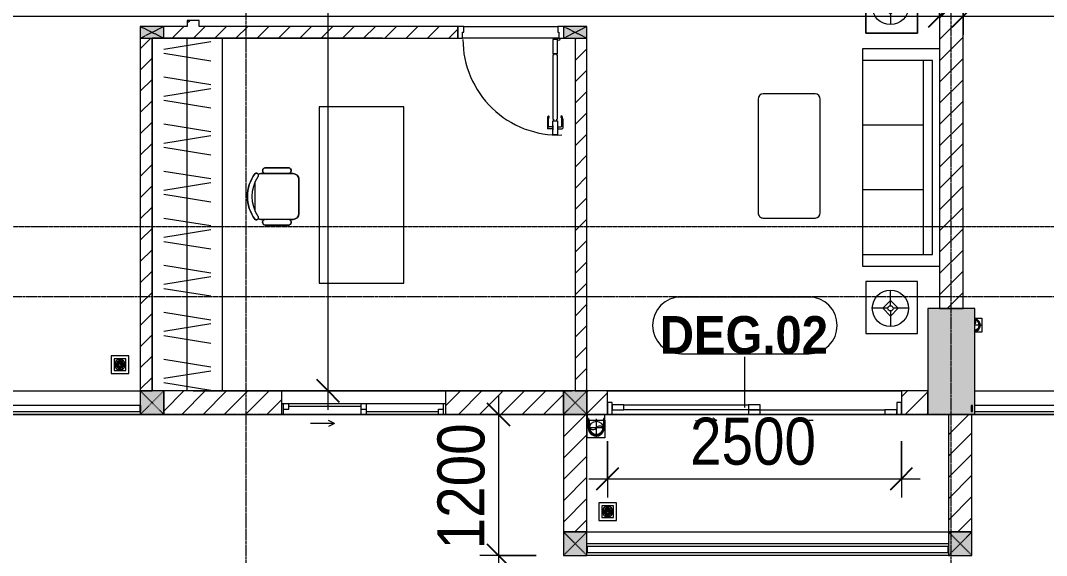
# Model space of a CAD drawing. Header units: millimetres. Extents: x 962 to 239635, y -15958 to 82755.
# Drawn here: x 114784 to 123513, y 23337 to 27887 of the extents above; entities that cross this region are included whole.
import ezdxf

# ---------------------------------------------------------------- set-up
doc = ezdxf.new("R2010")
doc.units = ezdxf.units.MM
for name, pattern in [('Dash', [6, 3, -3]), ('Dash Dot 3_16_', [7.9375, 4.7625, -1.5875, 0, -1.5875]), ('Grid Line', [22.225, 12.7, -3.175, 3.175, -3.175]), ('IMPORT-CENTER _2_', [40.64, 25.4, -5.08, 5.08, -5.08])]:
    doc.linetypes.add(name, pattern=pattern)
for name, color, linetype, lineweight in [('0-1', 7, 'Continuous', 5), ('A-ANNO-DIMS', 211, 'Continuous', 9), ('A-ANNO-DIMS-160', 211, 'Continuous', 9), ('A-DETL-GENF-1', 9, 'Continuous', 9), ('A-DOOR', 31, 'Continuous', 9), ('A-DOOR-1', 254, 'Continuous', 9), ('A-DOOR-2', 9, 'Continuous', 9), ('A-DOOR-FRAM', 31, 'Continuous', 9), ('A-DOOR-HDLN', 31, 'Dash', 9), ('A-DOOR-IDEN', 31, 'Continuous', 9), ('A-FLOR-1', 250, 'Continuous', 9), ('A-FLOR-2', 9, 'Continuous', 9), ('A-FLOR-HRAL', 11, 'Continuous', 9), ('A-FLOR-HRAL-1', 254, 'Continuous', 9), ('A-FLOR-HRAL-2', 9, 'Continuous', 9), ('A-GLAZ', 151, 'Continuous', 9), ('A-WALL', 113, 'Continuous', 9), ('A-WALL-1', 253, 'Continuous', 18), ('A-WALL-2', 9, 'Continuous', 9), ('A-WALL-3', 113, 'Continuous', 18), ('A-WALL-PATT-1', 10, 'Continuous', 9), ('A-WALL-PATT-2', 111, 'Continuous', 9), ('G-ANNO-SYMB-1', 111, 'Dash Dot 3_16_', 18), ('G-IMPT', 8, 'Continuous', 9), ('G-IMPT-2', 8, 'IMPORT-CENTER _2_', 9), ('I-FURN', 30, 'Continuous', 9), ('I-FURN-1', 254, 'Continuous', 9), ('M-EQPM', 50, 'Continuous', 9), ('S-COLS', 52, 'Continuous', 9), ('S-COLS-1', 52, 'Continuous', 5), ('S-COLS-2', 7, 'Continuous', 18), ('S-COLS-3', 254, 'Continuous', 9), ('S-COLS-4', 253, 'Continuous', 18), ('S-COLS-5', 52, 'Dash', 9), ('S-COLS-6', 52, 'Continuous', 18), ('S-COLS-HDLN', 52, 'Dash', 9), ('S-COLS-HDLN-1', 9, 'Dash', 9), ('S-GRID-1', 1, 'Grid Line', 9)]:
    doc.layers.add(name, color=color, linetype=linetype, lineweight=lineweight)
doc.styles.add('Arial_B_6', font='arialbd_0.ttf', dxfattribs={"width": 0.9, "height": 320})
doc.styles.add('UTM Avo', font='UTM Avo.ttf', dxfattribs={"width": 0.9, "height": 400})
doc.dimstyles.new('1_Dim_chi_tiet_2_5', dxfattribs={"dimscale": 304.8, "dimtxt": 399.720379, "dimasz": 0.629921, "dimexe": 0.524934, "dimexo": 0.0625, "dimgap": 0.052493, "dimtad": 1, "dimdec": 0, "dimrnd": 5, "dimzin": 0, "dimdsep": 46, "dimtxsty": 'UTM Avo', "dimblk1": 'OBLIQUE', "dimblk2": 'OBLIQUE', "dimsah": 1, "dimcen": 0.09, "dimdle": 0.524934, "dimazin": 0, "dimtfac": 1, "dimtdec": 4, "dimtix": 1, "dimtmove": 0, "dimatfit": 3, "dimfxl": 1.049869, "dimfxlon": 1, "dimtvp": 1, "dimtolj": 1, "dimtzin": 0, "dimarcsym": 2})
doc.dimstyles.new('1_Dim_chi_tiet_2_5_1', dxfattribs={"dimscale": 304.8, "dimtxt": 399.720379, "dimasz": 0.629921, "dimexe": 0.524934, "dimexo": 0.0625, "dimgap": 0.052493, "dimtad": 1, "dimdec": 0, "dimrnd": 5, "dimzin": 0, "dimdsep": 46, "dimtxsty": 'UTM Avo', "dimblk1": 'OBLIQUE', "dimblk2": 'OBLIQUE', "dimsah": 1, "dimcen": 0.09, "dimdle": 0.524934, "dimazin": 0, "dimtfac": 1, "dimtdec": 4, "dimtix": 1, "dimtmove": 0, "dimatfit": 3, "dimfxl": 1.049869, "dimfxlon": 1, "dimtvp": 1, "dimtolj": 1, "dimtzin": 0, "dimarcsym": 2})
pattern_1 = [(45, (0, 0), (-90.50967, 90.50967), [])]
pattern_2 = [(45, (61750.9, 0), (-90.50967, 90.50967), [])]

# ---------------------------------------------------------------- blocks, each defined once
blk = doc.blocks.new('NCV_TKTC_KET CAU_rvt-1-TKCS_MB TẦNG 2')
at = {"layer": 'S-COLS-1'}
h = blk.add_hatch(color=256, dxfattribs=at)
h.paths.add_polyline_path([(61152.6, 24536.9), (61152.6, 25436.9), (60752.6, 25436.9), (60752.6, 24536.9), (61132.6, 24536.9)])
h.paths.add_polyline_path([(61122.6, 24561.9), (61122.6, 24611.9), (61132.6, 24611.9), (61132.6, 24561.9)])
at = {"layer": 'A-FLOR-1'}
for p, q in [((52927.6, 24535.3), (54052.6, 24535.3)), ((54052.6, 24535.3), (57652.6, 24535.3)), ((57852.6, 24535.3), (60927.6, 24535.3)), ((61127.6, 24535.3), (62252.6, 24535.3))]:
    blk.add_line(p, q, dxfattribs=at)
at = {"layer": 'S-COLS-2'}
for p, q in [((61152.6, 25436.9), (60752.6, 25436.9)), ((60752.6, 25436.9), (60752.6, 24536.9)), ((61152.6, 24536.9), (61152.6, 25436.9)), ((60752.6, 24536.9), (61152.6, 24536.9))]:
    blk.add_line(p, q, dxfattribs=at)
blk = doc.blocks.new('DOOR_CW_01 CANH MO-PANEL KINH - DIW_01-900x2200-CỬA GỖ VÂN LAMINATE-V3-TKCS_MB TẦNG 2')
at = {"layer": 'A-DETL-GENF-1'}
for p, q in [((-442, 737), (-442, 816.5)), ((-399, 820.5), (-438, 820.5)), ((-434, 799.5), (-434, 737)), ((-399, 803.5), (-430, 803.5)), ((-399, 831.8), (-397, 831.8)), ((-399, 792.2), (-399, 831.8)), ((-397, 792.2), (-399, 792.2)), ((-397, 872), (-357, 872)), ((-397, 752), (-397, 872)), ((-397, 792.2), (-397, 831.8)), ((-357, 872), (-357, 752)), ((-357, 792.2), (-357, 831.8)), ((-355, 831.8), (-357, 831.8)), ((-357, 792.2), (-355, 792.2)), ((-355, 792.2), (-355, 831.8)), ((-355, 820.5), (-316, 820.5)), ((-355, 803.5), (-324, 803.5)), ((-320, 799.5), (-320, 737)), ((-312, 737), (-312, 816.5)), ((-433.9, 711.2), (-427.3, 715.8)), ((-357, 752), (-397, 752)), ((-397, 738), (-391, 738)), ((-397, 738), (-397, 196)), ((-363, 752), (-391, 752)), ((-391, 752), (-391, 738)), ((-363, 738), (-363, 752)), ((-357, 738), (-363, 738)), ((-357, 196), (-357, 738)), ((-320.1, 711.2), (-326.7, 715.8)), ((-397, 196), (-391, 196)), ((-357, 182), (-397, 182)), ((-397, 182), (-397, 62)), ((-391, 196), (-391, 182)), ((-391, 182), (-363, 182)), ((-357, 196), (-363, 196)), ((-363, 182), (-363, 196)), ((-357, 62), (-357, 182)), ((-397, 62), (-357, 62))]:
    blk.add_line(p, q, dxfattribs=at)
blk.add_circle((-407, 60), 10, dxfattribs=at)
for centre, radius, start, end in [((-407, 60), 814, 360, 92), ((-438, 816.5), 4, 90, 180), ((-430, 799.5), 4, 90, 180), ((-324, 799.5), 4, 360, 90), ((-316, 816.5), 4, 0, 90), ((-397, 737), 45, 180, 215), ((-397, 737), 37, 180, 215), ((-357, 737), 37, 325, 0), ((-357, 737), 45, 325, 0)]:
    blk.add_arc(centre, radius, start, end, dxfattribs=at)
at = {"layer": 'A-DOOR-2'}
for p, q in [((-410, 50), (-448.4, 50)), ((-410, 0), (-410, 50)), ((-400, 0), (-410, 0)), ((-407, 50), (-382, 50)), ((-400, -50), (-400, 0)), ((410, 0), (400, 0)), ((400, 0), (400, -50)), ((450, 50), (410, 50)), ((410, 50), (410, 0)), ((450, -50), (450, 50)), ((-448.4, -50), (-400, -50)), ((400, -50), (450, -50))]:
    blk.add_line(p, q, dxfattribs=at)
blk = doc.blocks.new('TU DO LV A - TU DO LV A-885793-TKCS_MB TẦNG 2')
at = {"layer": 'I-FURN'}
for p, q in [((4.3, 101), (68.9, 499)), ((169, 101), (104.4, 499)), ((202.5, 101), (267.1, 499)), ((404.3, 101), (468.9, 499)), ((569, 101), (504.4, 499)), ((602.5, 101), (667.1, 499)), ((804.3, 101), (868.9, 499)), ((969, 101), (904.4, 499)), ((1002.5, 101), (1067.1, 499)), ((1204.3, 101), (1268.9, 499)), ((1369, 101), (1304.4, 499)), ((1402.5, 101), (1467.1, 499)), ((1604.3, 101), (1668.9, 499)), ((1769, 101), (1704.4, 499)), ((1802.5, 101), (1867.1, 499)), ((2004.3, 101), (2068.9, 499)), ((2169, 101), (2104.4, 499)), ((2202.5, 101), (2267.1, 499)), ((2404.3, 101), (2468.9, 499)), ((2569, 101), (2504.4, 499)), ((2602.5, 101), (2667.1, 499)), ((2804.3, 101), (2868.9, 499)), ((2969, 101), (2904.4, 499)), ((0, 300), (3000, 300)), ((0, 0), (3000, 0))]:
    blk.add_line(p, q, dxfattribs=at)
at = {"layer": 'I-FURN-1'}
blk.add_line((0, 0), (3000, 0), dxfattribs=at)
blk = doc.blocks.new('BAN LV A - BAN LV A_dwg_ban hoc2-348006-TKCS_MB TẦNG 2')
at = {"layer": 'I-FURN'}
for p, q in [((145.8, 437.4), (-145.8, 437.4)), ((-243, 354.4), (-243, 162)), ((-194.4, 388.8), (-194.4, 113.4)), ((194.4, 113.4), (194.4, 388.8)), ((194.4, 351.4), (194.4, 150.8)), ((243.7, 162), (243.7, 354.4)), ((-120.5, 64.8), (120.5, 64.8))]:
    blk.add_line(p, q, dxfattribs=at)
at = {"layer": 'I-FURN', "flags": 128}
blk.add_lwpolyline([(-737.8, 610.5), (-737.8, 1330.5), (-154.9, 1330.5), (762.2, 1330.5), (762.2, 610.5)], close=True, dxfattribs=at)
at = {"layer": 'I-FURN'}
for centre, radius, start, end in [((-145.8, 388.8), 48.6, 90, 180), ((145.8, 388.8), 48.6, 360, 90), ((-218.7, 347.3), 25.3, 343.7398, 163.7398), ((219.4, 347.3), 25.3, 16.2602, 170.70537), ((-218.7, 154.9), 25.3, 163.7398, 16.2602), ((-180.2, 75.4), 17.8, 57.97259, 216.69006), ((-145.8, 113.4), 48.6, 180, 207.58444), ((0, 359.3), 318.2, 237.57575, 302.42425), ((180.2, 75.4), 17.8, 323.30994, 122.02741), ((145.8, 113.4), 48.6, 332.41556, 0), ((219.4, 154.9), 25.3, 189.29463, 16.2602), ((0, 324), 324, 233.1301, 306.8699)]:
    blk.add_arc(centre, radius, start, end, dxfattribs=at)
blk = doc.blocks.new('BAN LV A - BAN LV A_dwg-348005-TKCS_MB TẦNG 2')
at = {"extrusion": (0, 0, -1), "zscale": -1, "rotation": 180}
blk.add_blockref('BAN LV A - BAN LV A_dwg_ban hoc2-348006-TKCS_MB TẦNG 2', (-729, 1383.7), dxfattribs=at)
blk = doc.blocks.new('BAN LV A - BAN LV A-348231-TKCS_MB TẦNG 2')
at = {"layer": 'I-FURN-1'}
for p, q in [((534.6, 1270.3), (534.6, 1235.9)), ((923.4, 1232.9), (923.4, 1270.3)), ((486, 1221.7), (486, 1029.3)), ((972.7, 1029.3), (972.7, 1221.7)), ((534.6, 1029.3), (534.6, 994.9)), ((923.4, 994.9), (923.4, 1032.3)), ((583.2, 946.3), (874.8, 946.3)), ((1491.2, 773.2), (-8.8, 773.2)), ((-8.8, 773.2), (-8.8, 53.2)), ((1491.2, 53.2), (1491.2, 773.2)), ((-8.8, 53.2), (1491.2, 53.2))]:
    blk.add_line(p, q, dxfattribs=at)
for centre, radius, start, end in [((548.9, 1308.3), 17.8, 143.30994, 240.59603), ((729, 1059.7), 324, 53.1301, 126.8699), ((909.2, 1308.3), 17.8, 299.40397, 36.69006), ((510.3, 1228.8), 25.3, 16.2602, 196.2602), ((583.2, 1270.3), 48.6, 152.41556, 180), ((874.8, 1270.3), 48.6, 360, 27.58444), ((948.4, 1228.8), 25.3, 343.7398, 170.70537), ((510.3, 1036.4), 25.3, 196.2602, 343.7398), ((583.2, 994.9), 48.6, 180, 270), ((874.8, 994.9), 48.6, 270, 360), ((948.4, 1036.4), 25.3, 189.29463, 343.7398)]:
    blk.add_arc(centre, radius, start, end, dxfattribs=at)
blk.add_blockref('BAN LV A - BAN LV A_dwg-348005-TKCS_MB TẦNG 2', (0, 0))
blk = doc.blocks.new('LOBBY_SOFA_1 - LOBBY_SOFA_1-V11-TKCS_MB TẦNG 2')
at = {"layer": 'I-FURN'}
for p, q in [((-2556, -4.9), (-2556, -660)), ((-2457, -66), (-2457, -660)), ((-807, -66), (-2457, -66)), ((-807, -660), (-807, -66)), ((-708, -660), (-708, -4.9)), ((-807, -143), (-2457, -143)), ((-1907, -143), (-1907, -660)), ((-1357, -143), (-1357, -660)), ((-3128.2, -193.5), (-2688.2, -193.5)), ((-3128.2, -633.5), (-3128.2, -193.5)), ((-2688.2, -193.5), (-2688.2, -633.5)), ((-575.9, -193.5), (-575.9, -633.5)), ((-135.9, -193.5), (-575.9, -193.5)), ((-135.9, -633.5), (-135.9, -193.5)), ((-2915.4, -269), (-2915.4, -401)), ((-348.6, -269), (-348.6, -401)), ((-2937.4, -423), (-3069.4, -423)), ((-2915.4, -357), (-2981.4, -423)), ((-2981.4, -423), (-2915.4, -489)), ((-2849.4, -423), (-2915.4, -357)), ((-2915.4, -489), (-2849.4, -423)), ((-2893.4, -423), (-2761.4, -423)), ((-370.6, -423), (-502.6, -423)), ((-414.6, -423), (-348.6, -357)), ((-348.6, -489), (-414.6, -423)), ((-348.6, -357), (-282.6, -423)), ((-282.6, -423), (-348.6, -489)), ((-326.6, -423), (-194.6, -423)), ((-2915.4, -445), (-2915.4, -577)), ((-348.6, -445), (-348.6, -577)), ((-2688.2, -633.5), (-3128.2, -633.5)), ((-2556, -660), (-708, -660)), ((-575.9, -633.5), (-135.9, -633.5)), ((-1160.3, -1020.5), (-2128.3, -1020.5)), ((-2172.3, -1064.5), (-2172.3, -1504.5)), ((-1116.3, -1504.5), (-1116.3, -1064.5)), ((-2128.3, -1548.5), (-1160.3, -1548.5))]:
    blk.add_line(p, q, dxfattribs=at)
for centre, radius in [((-2915.4, -423), 154), ((-348.6, -423), 154), ((-2915.4, -423), 22), ((-348.6, -423), 22)]:
    blk.add_circle(centre, radius, dxfattribs=at)
for centre, start, end in [((-2128.3, -1064.5), 90, 180), ((-1160.3, -1064.5), 0, 90), ((-2128.3, -1504.5), 180, 270), ((-1160.3, -1504.5), 270, 0)]:
    blk.add_arc(centre, 44, start, end, dxfattribs=at)
at = {"layer": 'I-FURN-1'}
for p, q in [((-2556, -4.9), (-2556, -660)), ((-708, -660), (-708, -4.9)), ((-2688.2, -193.5), (-3128.2, -193.5)), ((-3128.2, -193.5), (-3128.2, -633.5)), ((-2688.2, -633.5), (-2688.2, -193.5)), ((-135.9, -193.5), (-575.9, -193.5)), ((-575.9, -193.5), (-575.9, -633.5)), ((-135.9, -633.5), (-135.9, -193.5)), ((-3128.2, -633.5), (-2688.2, -633.5)), ((-2556, -660), (-708, -660)), ((-575.9, -633.5), (-135.9, -633.5)), ((-1160.3, -1020.5), (-2128.3, -1020.5)), ((-2172.3, -1064.5), (-2172.3, -1504.5)), ((-1116.3, -1504.5), (-1116.3, -1064.5)), ((-2128.3, -1548.5), (-1160.3, -1548.5))]:
    blk.add_line(p, q, dxfattribs=at)
for centre, start, end in [((-2128.3, -1064.5), 90, 180), ((-1160.3, -1064.5), 0, 90), ((-2128.3, -1504.5), 180, 270), ((-1160.3, -1504.5), 270, 0)]:
    blk.add_arc(centre, 44, start, end, dxfattribs=at)
blk = doc.blocks.new('Railing - 50 x 10mm-901205-TKCS_MB TẦNG 2')
at = {"layer": 'A-FLOR-HRAL-2'}
for p, q in [((25, 5), (-25, 5)), ((-25, 5), (-25, -5)), ((25, -5), (25, 5)), ((-25, -5), (25, -5))]:
    blk.add_line(p, q, dxfattribs=at)
blk = doc.blocks.new('Railing - Railing-883261-TKCS_MB TẦNG 2')
at = {"layer": 'A-FLOR-HRAL-2'}
for p, q in [((39339.1, 15351.2), (38244.1, 15351.2)), ((38244.1, 15301.2), (39339.1, 15301.2))]:
    blk.add_line(p, q, dxfattribs=at)
at = {"rotation": 90.00000000000001}
for p in [(38219.1, 15326.2), (39344.1, 15326.2)]:
    blk.add_blockref('Railing - 50 x 10mm-901205-TKCS_MB TẦNG 2', p, dxfattribs=at)
blk = doc.blocks.new('Railing - Railing-883263-TKCS_MB TẦNG 2')
at = {"layer": 'A-FLOR-HRAL-2'}
for p, q in [((31139.1, 15351.2), (30044.1, 15351.2)), ((30044.1, 15301.2), (31139.1, 15301.2))]:
    blk.add_line(p, q, dxfattribs=at)
at = {"rotation": 90.00000000000001}
for p in [(30019.1, 15326.2), (31144.1, 15326.2)]:
    blk.add_blockref('Railing - 50 x 10mm-901205-TKCS_MB TẦNG 2', p, dxfattribs=at)
blk = doc.blocks.new('G1_SOF - BO TRU - 100x200-745959-TKCS_MB TẦNG 2')
at = {"layer": 'S-COLS'}
blk.add_hatch(color=256, dxfattribs=at).paths.add_polyline_path([(-50, 100), (-50, -100), (50, -100), (50, 100)])
at = {"layer": 'S-COLS-4'}
for p, q in [((50, 100), (-50, 100)), ((-50, 100), (-50, -100)), ((50, -100), (50, 100)), ((-50, -100), (50, -100))]:
    blk.add_line(p, q, dxfattribs=at)
at = {"layer": 'S-COLS-HDLN-1'}
for p, q in [((50, 100), (-50, -100)), ((-50, 100), (50, -100))]:
    blk.add_line(p, q, dxfattribs=at)
blk = doc.blocks.new('NCV_TKTC_TANG 2_rvt-1-TKCS_MB TẦNG 2')
at = {"layer": 'A-WALL-PATT-1'}
h = blk.add_hatch(dxfattribs=at)
h.set_pattern_fill('FP_1', color=256, style=0, pattern_type=2)
h.set_pattern_definition(pattern_1)
h.paths.add_polyline_path([(54552.6, 27836.9), (54552.6, 27886.9), (54452.6, 27886.9), (54452.6, 27836.9), (54502.2, 27836.9)])
h.paths.add_polyline_path([(54552.6, 28786.9), (54552.6, 28836.9), (54452.6, 28836.9), (54452.6, 28786.9), (54502.2, 28786.9)])
h = blk.add_hatch(dxfattribs=at)
h.set_pattern_fill('FP_1', color=256, style=0, pattern_type=2)
h.set_pattern_definition(pattern_1)
h.paths.add_polyline_path([(56754.2, 27736.9), (56754.2, 27836.9), (54252.6, 27836.9), (54252.6, 27736.9), (56114.3, 27736.9)])
h = blk.add_hatch(dxfattribs=at)
h.set_pattern_fill('FP_1', color=256, style=0, pattern_type=2)
h.set_pattern_definition(pattern_1)
h.paths.add_polyline_path([(54052.6, 24736.9), (54152.6, 24736.9), (54152.6, 27736.9), (54052.6, 27736.9), (54052.6, 25733.6)])
h = blk.add_hatch(dxfattribs=at)
h.set_pattern_fill('FP_1', color=256, style=0, pattern_type=2)
h.set_pattern_definition(pattern_1)
h.paths.add_polyline_path([(57852.6, 24736.9), (57852.6, 27736.9), (57752.6, 27736.9), (57752.6, 24736.9)])
at = {"layer": 'A-FLOR-2'}
for p, q in [((56804.2, 27836.9), (57604.2, 27836.9)), ((54152.6, 27736.9), (54152.6, 24736.9)), ((54252.6, 27736.9), (54152.6, 27736.9)), ((54752.6, 27736.9), (54252.6, 27736.9)), ((56114.3, 27736.9), (54752.6, 27736.9)), ((57614.2, 27736.9), (56794.2, 27736.9)), ((54502.2, 24736.9), (54752.6, 24736.9)), ((54752.6, 24736.9), (55252.6, 24736.9)), ((55252.6, 24736.9), (56652.6, 24736.9)), ((56652.6, 24736.9), (57726.3, 24736.9)), ((58027.6, 24736.9), (60527.6, 24736.9)), ((60527.6, 24736.9), (58027.6, 24736.9)), ((58067.6, 24536.9), (59227.6, 24536.9)), ((57852.6, 23536.9), (60927.6, 23536.9))]:
    blk.add_line(p, q, dxfattribs=at)
at = {"layer": 'A-WALL-1'}
for p, q in [((54552.6, 27886.9), (54452.6, 27886.9)), ((54452.6, 27886.9), (54452.6, 27836.9)), ((54552.6, 27836.9), (54552.6, 27886.9)), ((54452.6, 27836.9), (54252.6, 27836.9)), ((56754.2, 27836.9), (54552.6, 27836.9)), ((56754.2, 27736.9), (56754.2, 27836.9)), ((54052.6, 27736.9), (54052.6, 24736.9)), ((54152.6, 24736.9), (54152.6, 27736.9)), ((54252.6, 27736.9), (56754.2, 27736.9)), ((57752.6, 27736.9), (57752.6, 24736.9)), ((57852.6, 24736.9), (57852.6, 27736.9)), ((54052.6, 24736.9), (54152.6, 24736.9)), ((57752.6, 24736.9), (57852.6, 24736.9))]:
    blk.add_line(p, q, dxfattribs=at)
at = {"layer": 'A-WALL-2'}
for p, q in [((56804.2, 27836.9), (57604.2, 27836.9)), ((57614.2, 27736.9), (56794.2, 27736.9)), ((52952.6, 24736.9), (54052.5, 24736.9)), ((61152.6, 24736.9), (62252.5, 24736.9)), ((54052.5, 24536.9), (52952.6, 24536.9)), ((62252.5, 24536.9), (61152.6, 24536.9))]:
    blk.add_line(p, q, dxfattribs=at)
at = {"layer": 'A-DOOR-1', "rotation": 180}
blk.add_blockref('DOOR_CW_01 CANH MO-PANEL KINH - DIW_01-900x2200-CỬA GỖ VÂN LAMINATE-V3-TKCS_MB TẦNG 2', (57204.2, 27786.9), dxfattribs=at)
at = {"layer": 'A-FLOR-HRAL-1'}
for name in ['Railing - Railing-883263-TKCS_MB TẦNG 2', 'Railing - Railing-883261-TKCS_MB TẦNG 2']:
    blk.add_blockref(name, (22908.5, 9260.7), dxfattribs=at)
at = {"layer": 'I-FURN-1'}
for name, p, rotation in [('LOBBY_SOFA_1 - LOBBY_SOFA_1-V11-TKCS_MB TẦNG 2', (60857.5, 25090.4), 270.0000000000005), ('TU DO LV A - TU DO LV A-885793-TKCS_MB TẦNG 2', (54752.6, 24736.9), 89.99999999999993), ('BAN LV A - BAN LV A-348231-TKCS_MB TẦNG 2', (56347.4, 25661.2), 90.0000000000001)]:
    blk.add_blockref(name, p, dxfattribs=dict(at, rotation=rotation))
at = {"layer": 'S-COLS-3', "rotation": 89.99999999999945}
for p in [(54152.6, 27786.9), (57752.6, 27786.9)]:
    blk.add_blockref('G1_SOF - BO TRU - 100x200-745959-TKCS_MB TẦNG 2', p, dxfattribs=at)
blk = doc.blocks.new('1_FAMILY RVT - W01-WxH 1400x1400xmm-389822-TKCS_MB TẦNG 2')
at = {"layer": 'A-GLAZ'}
for p, q in [((248.4, 172.39), (299.2, 197.79)), ((-700, 96.19), (-700, -103.81)), ((700, 96.19), (-700, 96.19)), ((-700, 96.19), (-636.5, 96.19)), ((-680.95, 96.19), (-680.95, 7.29)), ((-636.5, 96.19), (-22.225, 96.19)), ((-636.5, 96.19), (-636.5, 51.74)), ((-22.225, 7.29), (-22.225, 96.19)), ((-22.225, 96.19), (22.225, 96.19)), ((22.225, 96.19), (680.95, 96.19)), ((22.225, 96.19), (22.225, 7.29)), ((248.4, 172.39), (299.2, 146.99)), ((248.4, 172.39), (451.6, 172.39)), ((680.95, 96.19), (700, 96.19)), ((680.95, 96.19), (680.95, 7.29)), ((700, -103.81), (700, 96.19)), ((-700, 7.29), (-680.95, 7.29)), ((-636.5, 51.74), (-680.95, 51.74)), ((-680.95, 7.29), (-22.225, 7.29)), ((-636.5, 73.965), (-22.225, 73.965)), ((22.225, 51.74), (-22.225, 51.74)), ((-22.225, 7.29), (22.225, 7.29)), ((22.225, 29.515), (636.5, 29.515)), ((22.225, 7.29), (636.5, 7.29)), ((636.5, 51.74), (636.5, 7.29)), ((680.95, 51.74), (636.5, 51.74)), ((636.5, 7.29), (700, 7.29)), ((-700, -103.81), (700, -103.81))]:
    blk.add_line(p, q, dxfattribs=at)
blk = doc.blocks.new('DEG_02-DEG_03 - DEG_02-2500x2400mm-CỬA ĐI 02 CÁNH TRƯỢT-625766-TKCS_MB TẦNG 2')
at = {"layer": 'A-DOOR'}
for p, q in [((-1110, 100), (-1210, 100)), ((-1210, 100), (-1210, 60)), ((-1110, 60), (-1110, 100)), ((-1110, 100), (-50, 100)), ((50, 100), (-50, 100)), ((-50, 100), (-50, 60)), ((50, 60), (50, 100)), ((-1210, 60), (-1110, 60)), ((-50, 60), (-1110, 60)), ((50, 60), (-50, 60)), ((-50, 60), (-50, 20)), ((-50, 60), (50, 60)), ((-50, 20), (50, 20)), ((50, 20), (50, 60)), ((50, 60), (1110, 60)), ((1110, 20), (50, 20)), ((1210, 60), (1110, 60)), ((1110, 60), (1110, 20)), ((1110, 20), (1210, 20)), ((1210, 20), (1210, 60))]:
    blk.add_line(p, q, dxfattribs=at)
at = {"layer": 'A-DOOR-FRAM'}
for p, q in [((-1210, 100), (-1250, 100)), ((-1250, 100), (-1250, 0)), ((-1210, 0), (-1210, 100)), ((1250, 100), (1210, 100)), ((1210, 100), (1210, 0)), ((1250, 0), (1250, 100)), ((-1250, 0), (-1210, 0)), ((1210, 0), (1250, 0))]:
    blk.add_line(p, q, dxfattribs=at)
at = {"layer": 'A-DOOR-HDLN'}
for p, q in [((-500.4, 151.1), (-320.4, 151.1)), ((-320.4, 151.1), (-355, 171.1)), ((-320.4, 151.1), (-355, 131.1)), ((320.4, 151.1), (355, 171.1)), ((320.4, 151.1), (355, 131.1)), ((500.4, 151.1), (320.4, 151.1))]:
    blk.add_line(p, q, dxfattribs=at)
blk = doc.blocks.new('Railing - 50 x 10mm-1251311-TKCS_MB TẦNG 2')
at = {"layer": 'A-FLOR-HRAL'}
for p, q in [((25, 5), (-25, 5)), ((-25, 5), (-25, -5)), ((25, -5), (25, 5)), ((-25, -5), (25, -5))]:
    blk.add_line(p, q, dxfattribs=at)
blk = doc.blocks.new('Railing - Railing-1266134-TKCS_MB TẦNG 2')
at = {"layer": 'A-FLOR-HRAL'}
for p, q in [((60922.6, 23412.4), (57857.6, 23412.4)), ((57857.6, 23362.4), (60922.6, 23362.4))]:
    blk.add_line(p, q, dxfattribs=at)
at = {"rotation": 90}
for p in [(57852.6, 23387.4), (60927.6, 23387.4)]:
    blk.add_blockref('Railing - 50 x 10mm-1251311-TKCS_MB TẦNG 2', p, dxfattribs=at)
blk = doc.blocks.new('TKTC_XREF_251221_MB TANG 2-7 - TKTC_XREF_260130_MB TANG 2-5_dwg_THU NUOC - THU NUOC-444531-TKCS_MB TẦNG 1-4746804-TKCS_MB TẦNG 2')
at = {"layer": 'G-IMPT'}
for p, q in [((-23.3, 10.8), (40.9, 10.8)), ((40.9, 4.8), (-23.3, 4.8)), ((-11, 23.3), (28.5, 23.3)), ((28.5, 17.3), (-11, 17.3)), ((-1.1, 35.6), (18.5, 35.6)), ((18.5, 29.6), (-1.1, 29.6)), ((-23.3, -13.6), (40.9, -13.6)), ((40.9, -19.6), (-23.3, -19.6)), ((-11, -26.1), (28.5, -26.1)), ((28.5, -32.1), (-11, -32.1)), ((-1.1, -38.5), (18.5, -38.5)), ((18.5, -44.5), (-1.1, -44.5))]:
    blk.add_line(p, q, dxfattribs=at)
at = {"layer": 'G-IMPT', "flags": 128}
for points in [[(83.7, -79.4), (83.7, 70.6), (-66.3, 70.6), (-66.3, -79.4)], [(58.7, -54.4), (58.7, 45.6), (-41.3, 45.6), (-41.3, -54.4)]]:
    blk.add_lwpolyline(points, close=True, dxfattribs=at)
for points in [[(-23.3, -1.2), (0.7, -1.2), (0.7, -7.2), (-23.3, -7.2)], [(40.9, -7.2), (16.7, -7.2), (16.7, -1.2), (40.9, -1.2)]]:
    blk.add_lwpolyline(points, dxfattribs=at)
at = {"layer": 'G-IMPT'}
for centre, radius, start, end in [((8.7, -4.4), 45, 360, 180), ((8.7, -4.4), 45, 360, 180), ((-23.3, 7.8), 3, 90, 270), ((-11, 20.3), 3, 90, 270), ((-1.1, 32.6), 3, 90, 270), ((18.5, 32.6), 3, 270, 90), ((28.5, 20.3), 3, 270, 90), ((40.9, 7.8), 3, 270, 90), ((8.7, -4.4), 45, 180, 360), ((8.7, -4.4), 45, 180, 360), ((-23.3, -4.2), 3, 90, 270), ((-23.3, -16.6), 3, 90, 270), ((-11, -29.1), 3, 90, 270), ((-1.1, -41.5), 3, 90, 270), ((18.5, -41.5), 3, 270, 90), ((28.5, -29.1), 3, 270, 90), ((40.9, -4.2), 3, 270, 90), ((40.9, -16.6), 3, 270, 90)]:
    blk.add_arc(centre, radius, start, end, dxfattribs=at)
blk = doc.blocks.new('TKTC_XREF_251221_MB TANG 2-7 - TKTC_XREF_260130_MB TANG 2-5_dwg_$cc-V173-TKCS_MB TẦNG 2')
at = {"layer": 'G-IMPT-2'}
blk.add_line((-0.673, 0), (-0.069, 0), dxfattribs=at)
at = {"layer": 'M-EQPM'}
for centre, radius, start, end in [((0, 0), 0.5, 99.20034, 260.1213), ((0, 0), 0.5, 100.49192, 258.95604), ((0.188, 0.25), 0.313, 155.30748, 204.17275)]:
    blk.add_arc(centre, radius, start, end, dxfattribs=at)
blk = doc.blocks.new('TKTC_XREF_251221_MB TANG 2-7 - TKTC_XREF_260130_MB TANG 2-5_dwg_CUM U_DN100-V174-TKCS_MB TẦNG 2')
at = {"layer": 'G-IMPT'}
blk.add_hatch(color=256, dxfattribs=at).paths.add_polyline_path([(10, -60), (16, -59), (31, -53), (43, -43), (53, -30), (59, -16), (61, 0), (59, 16), (53, 31), (43, 43), (31, 53), (10, 60), (10, 56), (15, 55), (29, 49), (40, 40), (49, 29), (55, 15), (57, 0), (55, -15), (49, -28), (40, -40), (29, -49), (10, -58)])
for radius, start, end in [(69, 278.6224, 81.2362), (61, 280.1455, 79.7108), (57, 280.8628, 78.9942)]:
    blk.add_arc((0, 0), radius, start, end, dxfattribs=at)
blk = doc.blocks.new('TKTC_XREF_251221_MB TANG 2-7 - TKTC_XREF_260130_MB TANG 2-5_dwg_$cc-4746808-TKCS_MB TẦNG 2')
at = {"layer": 'G-IMPT-2'}
for p, q in [((-0.673, 0), (0.673, 0)), ((0, -0.673), (0, 0.673))]:
    blk.add_line(p, q, dxfattribs=at)
at = {"layer": 'M-EQPM'}
blk.add_circle((0, 0), 0.5, dxfattribs=at)
for centre, radius, start, end in [((0, 0), 0.5, 90, 270), ((0.188, 0.25), 0.313, 126.8699, 233.1301), ((-0.188, -0.25), 0.313, 306.8699, 53.1301)]:
    blk.add_arc(centre, radius, start, end, dxfattribs=at)
blk = doc.blocks.new('TKTC_XREF_251221_MB TANG 2-7 - TKTC_XREF_260130_MB TANG 2-5_dwg_CUM U_DN100-4746796-TKCS_MB TẦNG 2')
at = {"layer": 'G-IMPT'}
blk.add_hatch(color=256, dxfattribs=at).paths.add_polyline_path([(0, 61), (0, 57), (14.8, 55.1), (28.5, 49.4), (40.3, 40.3), (49.4, 28.5), (55.1, 14.8), (57, 0), (55.1, -14.8), (49.4, -28.5), (40.3, -40.3), (28.5, -49.4), (14.8, -55.1), (0, -57), (0, -61), (15.8, -58.9), (30.5, -52.8), (43.1, -43.1), (52.8, -30.5), (58.9, -15.8), (61, 0), (58.9, 15.8), (52.8, 30.5), (43.1, 43.1), (30.5, 52.8), (15.8, 58.9)])
for p, q in [((-79.1, 66.6), (-79.1, 63.4)), ((-76.6, 66.6), (-76.6, 63.4)), ((-74.6, 66.6), (-74.6, 63.4)), ((-72.7, 69.3), (-72.7, 60.7)), ((-66.9, 67.9), (-71.7, 67.9)), ((-66.9, 62.1), (-71.7, 62.1)), ((-65, 69), (0, 69)), ((-79.1, -63.4), (-79.1, -66.6)), ((-76.6, -63.4), (-76.6, -66.6)), ((-74.6, -63.4), (-74.6, -66.6)), ((-72.7, -60.7), (-72.7, -69.3)), ((-66.9, -62.1), (-71.7, -62.1)), ((-66.9, -67.9), (-71.7, -67.9)), ((-65, -69), (0, -69))]:
    blk.add_line(p, q, dxfattribs=at)
at = {"layer": 'G-IMPT', "flags": 128}
for points in [[(-72.7, 67.6), (-78.1, 67.6), (-78.1, 62.4), (-72.7, 62.4)], [(-71.7, 59.2), (-66.9, 59.2), (-66.9, 70.8), (-71.7, 70.8)], [(-66.9, 70.8), (-66.9, 72.7), (-65, 72.7), (-65, 57.3), (-66.9, 57.3), (-66.9, 59.2)], [(-65, 61), (0, 61), (0, 57)], [(-72.7, -62.4), (-78.1, -62.4), (-78.1, -67.6), (-72.7, -67.6)], [(-71.7, -70.8), (-66.9, -70.8), (-66.9, -59.2), (-71.7, -59.2)], [(-66.9, -59.2), (-66.9, -57.3), (-65, -57.3), (-65, -72.7), (-66.9, -72.7), (-66.9, -70.8)], [(-65, -61), (0, -61), (0, -57)]]:
    blk.add_lwpolyline(points, dxfattribs=at)
at = {"layer": 'G-IMPT'}
for centre, radius, start, end in [((-78.1, 66.6), 0.96, 90, 180), ((-78.1, 63.4), 0.96, 180, 270), ((-71.1, 69.3), 1.56, 112.61986, 247.38014), ((-67.9, 65), 4.8, 143.1301, 216.8699), ((-71.1, 60.7), 1.56, 112.61986, 247.38014), ((0, 0), 69, 270, 90), ((0, 0), 61, 270, 90), ((0, 0), 57, 270, 90), ((-78.1, -63.4), 0.96, 90, 180), ((-78.1, -66.6), 0.96, 180, 270), ((-71.1, -60.7), 1.56, 112.61986, 247.38014), ((-67.9, -65), 4.8, 143.1301, 216.8699), ((-71.1, -69.3), 1.56, 112.61986, 247.38014)]:
    blk.add_arc(centre, radius, start, end, dxfattribs=at)
blk = doc.blocks.new('TKTC_XREF_251221_MB TANG 2-7 - TKTC_XREF_251221_MB TANG 2-7-2039446-TKCS_MB TẦNG 2')
at = {"layer": 'M-EQPM'}
for p, q in [((27500, 8117.6), (27560.9, 8117.6)), ((27560.9, 8117.6), (27560.9, 7998.2)), ((27560.9, 7998.2), (27500, 7998.2)), ((24201.1, 7300), (24201.4, 7250.5)), ((24201.3, 7250.4), (24351.6, 7250.4)), ((24201.3, 7100.8), (24201.3, 7250.4)), ((24201.4, 7250.5), (24351.9, 7250.5)), ((24351.9, 7250.5), (24351.5, 7300)), ((24351.6, 7250.4), (24351.6, 7100.8)), ((24351.6, 7100.8), (24201.3, 7100.8))]:
    blk.add_line(p, q, dxfattribs=at)
at = {"extrusion": (0, 0, -1), "xscale": 90.00000000005114, "yscale": 90.00000000005114, "zscale": -90.00000000005114, "rotation": 0.3047175217251739}
blk.add_blockref('TKTC_XREF_251221_MB TANG 2-7 - TKTC_XREF_260130_MB TANG 2-5_dwg_$cc-V173-TKCS_MB TẦNG 2', (-27493.8, 8060.1), dxfattribs=at)
for name, p, xscale, yscale, zscale, rotation in [('TKTC_XREF_251221_MB TANG 2-7 - TKTC_XREF_260130_MB TANG 2-5_dwg_CUM U_DN100-V174-TKCS_MB TẦNG 2', (27492.3, 8058.3), 0.789473684210524, 0.789473684210524, 0.789473684210524, 0.06930925665188988), ('TKTC_XREF_251221_MB TANG 2-7 - TKTC_XREF_260130_MB TANG 2-5_dwg_$cc-4746808-TKCS_MB TẦNG 2', (24280.1, 7185.5), 113.7150000000073, 113.7150000000073, 113.7150000000073, 89.99900866374671), ('TKTC_XREF_251221_MB TANG 2-7 - TKTC_XREF_260130_MB TANG 2-5_dwg_CUM U_DN100-4746796-TKCS_MB TẦNG 2', (24279.2, 7185.5), 0.9975000000000007, 0.9975000000000007, 0.9975000000000007, 270.0009913382947)]:
    blk.add_blockref(name, p, dxfattribs=dict(xscale=xscale, yscale=yscale, zscale=zscale, rotation=rotation))
for p in [(20217.9, 7727.7), (24367.9, 6477.7)]:
    blk.add_blockref('TKTC_XREF_251221_MB TANG 2-7 - TKTC_XREF_260130_MB TANG 2-5_dwg_THU NUOC - THU NUOC-444531-TKCS_MB TẦNG 1-4746804-TKCS_MB TẦNG 2', p)
blk = doc.blocks.new('G1_SOF - BO TRU - 200x200-3052400-TKCS_MB TẦNG 2')
at = {"layer": 'S-COLS-HDLN'}
for p, q in [((-100, 100), (100, -100)), ((100, 100), (-100, -100))]:
    blk.add_line(p, q, dxfattribs=at)
blk = doc.blocks.new('DIMBLOCK124-TKCS_MB TẦNG 2')
at = {"layer": 'A-ANNO-DIMS-160'}
for p, q in [((119778.5, 24309.3), (119778.5, 23829.3)), ((119778.5, 23989.3), (119778.5, 24309.3)), ((122278.5, 24309.3), (122278.5, 23829.3)), ((122278.5, 23989.3), (122278.5, 24309.3)), ((119618.5, 23989.3), (122438.5, 23989.3))]:
    blk.add_line(p, q, dxfattribs=at)
at = {"layer": 'A-ANNO-DIMS-160', "lineweight": 25}
for p, q in [((119778.5, 23989.3), (119874.5, 24085.3)), ((122278.5, 23989.3), (122374.5, 24085.3)), ((119778.5, 23989.3), (119682.5, 23893.3)), ((122278.5, 23989.3), (122182.5, 23893.3))]:
    blk.add_line(p, q, dxfattribs=at)
at = {"layer": 'A-ANNO-DIMS-160', "color": 0, "insert": (120480.7, 24509), "char_height": 400, "width": 1314.636, "attachment_point": 1, "line_spacing_factor": 1.110334, "style": 'UTM Avo'}
blk.add_mtext('2500', dxfattribs=at)
blk = doc.blocks.new('_Oblique')
at = {"color": 0, "linetype": 'ByBlock', "lineweight": -2}
blk.add_line((-0.5, -0.5), (0.5, 0.5), dxfattribs=at)
blk = doc.blocks.new('STN_Door Tag - STN_Door Tag-1788670-TKCS_MB TẦNG 2')
at = {"layer": 'A-DOOR-IDEN'}
for p, q in [((-3.37, 1.495), (3.431, 1.495)), ((-3.37, -1.524), (3.431, -1.524))]:
    blk.add_line(p, q, dxfattribs=at)
for centre, start, end in [((-3.37, -0.015), 90, 270), ((3.431, -0.015), 270, 90)]:
    blk.add_arc(centre, 1.509, start, end, dxfattribs=at)
blk = doc.blocks.new('DIMBLOCK278-TKCS_MB TẦNG 2')
at = {"layer": 'A-ANNO-DIMS-160'}
for p, q in [((114603.5, 28244.6), (114603.5, 27764.6)), ((114603.5, 27924.6), (114603.5, 28244.6)), ((122603.5, 28244.6), (122603.5, 27764.6)), ((122603.5, 27924.6), (122603.5, 28244.6)), ((114443.5, 27924.6), (122763.5, 27924.6))]:
    blk.add_line(p, q, dxfattribs=at)
at = {"layer": 'A-ANNO-DIMS-160', "lineweight": 25}
for p, q in [((114603.5, 27924.6), (114699.5, 28020.6)), ((122603.5, 27924.6), (122699.5, 28020.6)), ((114603.5, 27924.6), (114507.5, 27828.6)), ((122603.5, 27924.6), (122507.5, 27828.6))]:
    blk.add_line(p, q, dxfattribs=at)
at = {"layer": 'A-ANNO-DIMS-160', "color": 0, "insert": (118055.7, 28444.2), "char_height": 400, "width": 1314.636, "attachment_point": 1, "line_spacing_factor": 1.110334, "style": 'UTM Avo'}
blk.add_mtext('8000', dxfattribs=at)
blk = doc.blocks.new('DIMBLOCK279-TKCS_MB TẦNG 2')
at = {"layer": 'A-ANNO-DIMS-160'}
for p, q in [((122803.5, 28244.6), (122803.5, 27764.6)), ((122803.5, 27924.6), (122803.5, 28244.6)), ((130803.5, 28244.6), (130803.5, 27764.6)), ((130803.5, 27924.6), (130803.5, 28244.6)), ((122643.5, 27924.6), (130963.5, 27924.6))]:
    blk.add_line(p, q, dxfattribs=at)
at = {"layer": 'A-ANNO-DIMS-160', "lineweight": 25}
for p, q in [((122803.5, 27924.6), (122899.5, 28020.6)), ((130803.5, 27924.6), (130899.5, 28020.6)), ((122803.5, 27924.6), (122707.5, 27828.6)), ((130803.5, 27924.6), (130707.5, 27828.6))]:
    blk.add_line(p, q, dxfattribs=at)
at = {"layer": 'A-ANNO-DIMS-160', "color": 0, "insert": (126255.7, 28444.2), "char_height": 400, "width": 1314.636, "attachment_point": 1, "line_spacing_factor": 1.110334, "style": 'UTM Avo'}
blk.add_mtext('8000', dxfattribs=at)
blk = doc.blocks.new('DIMBLOCK286-TKCS_MB TẦNG 2')
at = {"layer": 'A-ANNO-DIMS-160', "lineweight": 25}
for p, q in [((117400.8, 33336.9), (117304.8, 33432.9)), ((117400.8, 33336.9), (117496.8, 33240.9)), ((117400.8, 24736.9), (117304.8, 24832.9)), ((117400.8, 24736.9), (117496.8, 24640.9))]:
    blk.add_line(p, q, dxfattribs=at)
at = {"layer": 'A-ANNO-DIMS-160'}
for p, q in [((117400.8, 24576.9), (117400.8, 33496.9)), ((117080.8, 33336.9), (117560.8, 33336.9)), ((117400.8, 33336.9), (117080.8, 33336.9)), ((117080.8, 24736.9), (117560.8, 24736.9)), ((117400.8, 24736.9), (117080.8, 24736.9))]:
    blk.add_line(p, q, dxfattribs=at)
at = {"layer": 'A-ANNO-DIMS-160', "color": 0, "insert": (116881.1, 28489.2), "char_height": 400, "width": 1314.636, "attachment_point": 1, "rotation": 90, "line_spacing_factor": 1.110334, "style": 'UTM Avo'}
blk.add_mtext('8600', dxfattribs=at)
blk = doc.blocks.new('DIMBLOCK329-TKCS_MB TẦNG 2')
at = {"layer": 'A-ANNO-DIMS-160', "lineweight": 25}
for p, q in [((118851.3, 24536.9), (118755.3, 24632.9)), ((118851.3, 24536.9), (118947.3, 24440.9)), ((118851.3, 23336.9), (118755.3, 23432.9)), ((118851.3, 23336.9), (118947.3, 23240.9))]:
    blk.add_line(p, q, dxfattribs=at)
at = {"layer": 'A-ANNO-DIMS-160'}
for p, q in [((118851.3, 24696.9), (118851.3, 23176.9)), ((119171.3, 24536.9), (118691.3, 24536.9)), ((118851.3, 24536.9), (119171.3, 24536.9)), ((119171.3, 23336.9), (118691.3, 23336.9)), ((118851.3, 23336.9), (119171.3, 23336.9))]:
    blk.add_line(p, q, dxfattribs=at)
at = {"layer": 'A-ANNO-DIMS-160', "color": 0, "insert": (118331.7, 23389.2), "char_height": 400, "width": 1314.636, "attachment_point": 1, "rotation": 90, "line_spacing_factor": 1.110334, "style": 'UTM Avo'}
blk.add_mtext('1200', dxfattribs=at)

msp = doc.modelspace()

# ---------------------------------------------------------------- hatches: boundary and pattern name
at = {"layer": 'A-WALL-PATT-2'}
h = msp.add_hatch(dxfattribs=at)
h.set_pattern_fill('FP_1', color=256, style=0, pattern_type=2)
h.set_pattern_definition(pattern_2)
h.paths.add_polyline_path([(122701.4, 25436.9), (122803.5, 25436.9), (122803.5, 28836.9), (122603.5, 28836.9), (122603.5, 25436.9)])
h.paths.add_polyline_path([(122701.4, 29036.9), (122803.5, 29036.9), (122803.5, 32236.9), (122603.5, 32236.9), (122603.5, 29036.9)])
h = msp.add_hatch(dxfattribs=at)
h.set_pattern_fill('FP_1', color=256, style=0, pattern_type=2)
h.set_pattern_definition(pattern_2)
h.paths.add_polyline_path([(119403.5, 24536.9), (119403.5, 24736.9), (118403.5, 24736.9), (118403.5, 24536.9)])
h.paths.add_polyline_path([(117003.5, 24536.9), (117003.5, 24736.9), (116003.4, 24736.9), (116003.4, 24536.9), (116253.1, 24536.9)])
h = msp.add_hatch(dxfattribs=at)
h.set_pattern_fill('FP_1', color=256, style=0, pattern_type=2)
h.set_pattern_definition(pattern_2)
h.paths.add_polyline_path([(122503.5, 24536.9), (122503.5, 24736.9), (122278.5, 24736.9), (122278.5, 24536.9)])
h.paths.add_polyline_path([(119603.5, 24536.9), (119778.5, 24536.9), (119778.5, 24736.9), (119603.5, 24736.9), (119603.5, 24675.5)])
h = msp.add_hatch(dxfattribs=at)
h.set_pattern_fill('FP_1', color=256, style=0, pattern_type=2)
h.set_pattern_definition(pattern_2)
h.paths.add_polyline_path([(119603.5, 23536.9), (119603.5, 24536.9), (119403.5, 24536.9), (119403.5, 23536.9), (119477.2, 23536.9)])
h = msp.add_hatch(dxfattribs=at)
h.set_pattern_fill('FP_1', color=256, style=0, pattern_type=2)
h.set_pattern_definition(pattern_2)
h.paths.add_polyline_path([(122701.4, 23536.9), (122878.5, 23536.9), (122878.5, 24536.9), (122678.5, 24536.9), (122678.5, 23536.9)])
at = {"layer": 'S-COLS-1'}
for points in [[(116003.4, 24536.9), (116003.4, 24736.9), (115803.4, 24736.9), (115803.4, 24611.9), (115808.5, 24611.9), (115808.5, 24561.9), (115803.4, 24561.9), (115803.4, 24536.9), (115808.5, 24536.9)], [(119603.5, 24536.9), (119603.5, 24736.9), (119403.5, 24736.9), (119403.5, 24536.9), (119477.2, 24536.9)], [(119403.5, 23336.9), (119603.5, 23336.9), (119603.5, 23362.4), (119598.5, 23362.4), (119598.5, 23412.4), (119603.5, 23412.4), (119603.5, 23536.9), (119403.5, 23536.9)], [(122878.5, 23336.9), (122878.5, 23536.9), (122678.5, 23536.9), (122678.5, 23412.4), (122683.5, 23412.4), (122683.5, 23362.4), (122678.5, 23362.4), (122678.5, 23336.9), (122701.4, 23336.9)]]:
    msp.add_hatch(color=256, dxfattribs=at).paths.add_polyline_path(points)

# ---------------------------------------------------------------- linework, layer by layer
at = {"layer": 'A-DOOR-IDEN'}
msp.add_line((120947, 24595.8), (120947.3, 25025.9), dxfattribs=at)
at = {"layer": 'A-WALL'}
for p, q in [((116003.4, 24736.9), (116003.4, 24536.9)), ((119403.5, 24536.9), (119403.5, 24736.9)), ((119603.5, 24736.9), (119603.5, 24536.9)), ((119778.5, 24736.9), (122278.5, 24736.9)), ((119603.5, 24536.9), (119403.5, 24536.9)), ((120978.5, 24536.9), (119818.5, 24536.9)), ((119403.5, 23536.9), (119603.5, 23536.9)), ((122678.5, 23536.9), (122878.5, 23536.9)), ((119603.5, 23437.4), (122678.5, 23437.4)), ((122678.5, 23337.4), (119603.5, 23337.4))]:
    msp.add_line(p, q, dxfattribs=at)
at = {"layer": 'A-WALL-3'}
for p, q in [((122603.5, 28836.9), (122603.5, 25436.9)), ((122803.5, 25436.9), (122803.5, 28836.9)), ((122603.5, 25436.9), (122803.5, 25436.9)), ((117003.5, 24736.9), (116003.4, 24736.9)), ((119403.5, 24736.9), (118403.5, 24736.9)), ((119778.5, 24736.9), (119603.5, 24736.9)), ((119778.5, 24536.9), (119778.5, 24736.9)), ((122503.5, 24736.9), (122278.5, 24736.9)), ((122278.5, 24736.9), (122278.5, 24536.9)), ((122503.5, 24536.9), (122503.5, 24736.9)), ((116003.4, 24536.9), (117003.5, 24536.9)), ((118403.5, 24536.9), (119403.5, 24536.9)), ((119403.5, 24536.9), (119403.5, 23536.9)), ((119603.5, 23536.9), (119603.5, 24536.9)), ((119603.5, 24536.9), (119778.5, 24536.9)), ((122278.5, 24536.9), (122503.5, 24536.9)), ((122678.5, 24536.9), (122678.5, 23536.9)), ((122878.5, 24536.9), (122678.5, 24536.9)), ((122878.5, 23536.9), (122878.5, 24536.9))]:
    msp.add_line(p, q, dxfattribs=at)
at = {"layer": 'G-ANNO-SYMB-1'}
msp.add_line((90498.7, 26135.3), (196677.7, 26135.3), dxfattribs=at)
at = {"layer": 'S-COLS'}
for p, q in [((116003.4, 24536.9), (116003.4, 24736.9)), ((119403.5, 24736.9), (119403.5, 24536.9)), ((119603.5, 24536.9), (119603.5, 24736.9)), ((119403.5, 24536.9), (119603.5, 24536.9)), ((119603.5, 23536.9), (119403.5, 23536.9)), ((122878.5, 23536.9), (122678.5, 23536.9))]:
    msp.add_line(p, q, dxfattribs=at)
at = {"layer": 'S-COLS-6'}
for p, q in [((116003.4, 24736.9), (115803.4, 24736.9)), ((115803.4, 24736.9), (115803.4, 24611.9)), ((119603.5, 24736.9), (119403.5, 24736.9)), ((115803.4, 24561.9), (115803.4, 24536.9)), ((115803.4, 24536.9), (116003.4, 24536.9)), ((119403.5, 23536.9), (119403.5, 23336.9)), ((119603.5, 23412.4), (119603.5, 23536.9)), ((122678.5, 23536.9), (122678.5, 23412.4)), ((122878.5, 23336.9), (122878.5, 23536.9)), ((119403.5, 23336.9), (119603.5, 23336.9)), ((119603.5, 23336.9), (119603.5, 23362.4)), ((122678.5, 23362.4), (122678.5, 23336.9)), ((122678.5, 23336.9), (122878.5, 23336.9))]:
    msp.add_line(p, q, dxfattribs=at)
at = {"layer": 'S-GRID-1'}
for p, q in [((116703.5, 19351.6), (116703.5, 76542.3)), ((122703.5, 19351.6), (122703.5, 76542.3)), ((187383.6, 25536.9), (98285.4, 25536.9)), ((189415.6, 24536.9), (96253.4, 24536.9))]:
    msp.add_line(p, q, dxfattribs=at)

# ---------------------------------------------------------------- block references
at = {"layer": '0-1'}
for name in ['NCV_TKTC_KET CAU_rvt-1-TKCS_MB TẦNG 2', 'NCV_TKTC_TANG 2_rvt-1-TKCS_MB TẦNG 2']:
    msp.add_blockref(name, (61750.9, 0), dxfattribs=at)
at = {"layer": 'A-DOOR', "rotation": 180}
msp.add_blockref('DEG_02-DEG_03 - DEG_02-2500x2400mm-CỬA ĐI 02 CÁNH TRƯỢT-625766-TKCS_MB TẦNG 2', (121028.5, 24636.9), dxfattribs=at)
at = {"layer": 'A-DOOR-IDEN', "xscale": 159.9999999999999, "yscale": 159.9999999999999, "zscale": 159.9999999999999}
msp.add_blockref('STN_Door Tag - STN_Door Tag-1788670-TKCS_MB TẦNG 2', (120942.4, 25296.2), dxfattribs=at)
at = {"layer": 'A-FLOR-HRAL'}
msp.add_blockref('Railing - Railing-1266134-TKCS_MB TẦNG 2', (61750.9, 0), dxfattribs=at)
at = {"layer": 'A-GLAZ', "rotation": 180}
msp.add_blockref('1_FAMILY RVT - W01-WxH 1400x1400xmm-389822-TKCS_MB TẦNG 2', (117703.5, 24633.1), dxfattribs=at)
at = {"layer": 'M-EQPM'}
msp.add_blockref('TKTC_XREF_251221_MB TANG 2-7 - TKTC_XREF_251221_MB TANG 2-7-2039446-TKCS_MB TẦNG 2', (95403.5, 17236.9), dxfattribs=at)
at = {"layer": 'S-COLS-5'}
for p in [(115903.4, 24636.9), (119503.5, 24636.9), (119503.5, 23436.9), (122778.5, 23436.9)]:
    msp.add_blockref('G1_SOF - BO TRU - 200x200-3052400-TKCS_MB TẦNG 2', p, dxfattribs=at)

# ---------------------------------------------------------------- texts
at = {"layer": 'A-DOOR-IDEN', "insert": (120939.2, 25210.8), "char_height": 320, "width": 1467.36, "attachment_point": 5, "line_spacing_factor": 0.936439, "style": 'Arial_B_6'}
msp.add_mtext('\\pt7.2,14.4,21.6,28.8,36,43.2,50.4,57.6,64.8,72,79.2,86.4,93.6,100.8,108,115.2,122.4,129.6,136.8,144,151.2,158.4,165.6,172.8,180,187.2,194.4,201.6,208.8,216,223.2,230.4;DEG.02', dxfattribs=at)

# ---------------------------------------------------------------- dimensions: what is measured, and where the dimension line sits
at = {"layer": 'A-ANNO-DIMS'}
for base, p1, p2, override, picture, middle in [((117400.8, 33336.9), (117080.8, 24736.9), (117080.8, 33336.9), {"dimpost": '<>', "dimfxl": 8600}, 'DIMBLOCK286-TKCS_MB TẦNG 2', (117177.8, 29036.9)), ((118851.3, 23336.9), (119171.3, 24536.9), (119171.3, 23336.9), {"dimpost": '<>', "dimfxl": 1200}, 'DIMBLOCK329-TKCS_MB TẦNG 2', (118628.4, 23936.9))]:
    dim = msp.add_linear_dim(base=base, p1=p1, p2=p2, angle=90, dimstyle='1_Dim_chi_tiet_2_5_1', override=override, dxfattribs=at)
    dim.commit()
    dim.dimension.update_dxf_attribs({"geometry": picture, "text_midpoint": middle})
for base, p1, p2, dimstyle, override, picture, middle in [((122603.5, 27924.6), (114603.5, 28244.6), (122603.5, 28244.6), '1_Dim_chi_tiet_2_5_1', {"dimpost": '<>', "dimfxl": 8000}, 'DIMBLOCK278-TKCS_MB TẦNG 2', (118603.5, 28147.6)), ((130803.5, 27924.6), (122803.5, 28244.6), (130803.5, 28244.6), '1_Dim_chi_tiet_2_5_1', {"dimpost": '<>', "dimfxl": 8000}, 'DIMBLOCK279-TKCS_MB TẦNG 2', (126803.5, 28147.6)), ((122278.5, 23989.3), (119778.5, 24309.3), (122278.5, 24309.3), '1_Dim_chi_tiet_2_5', {"dimpost": '<>', "dimfxl": 2500}, 'DIMBLOCK124-TKCS_MB TẦNG 2', (121028.5, 24212.3))]:
    dim = msp.add_linear_dim(base=base, p1=p1, p2=p2, dimstyle=dimstyle, override=override, dxfattribs=at)
    dim.commit()
    dim.dimension.update_dxf_attribs({"geometry": picture, "text_midpoint": middle})

doc.saveas('drawing.dxf')
